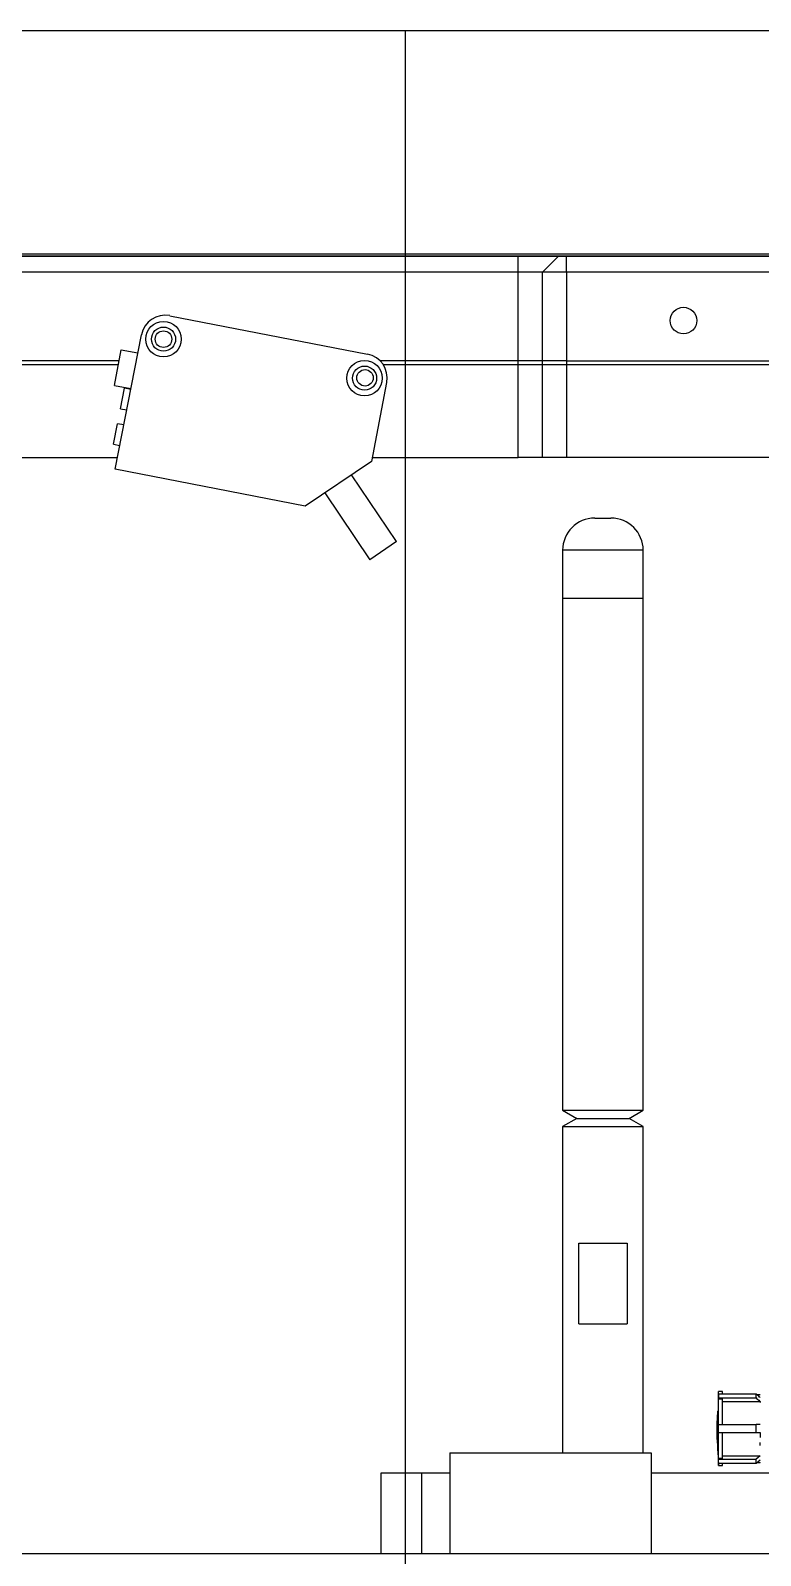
# Model space of a CAD drawing. Extents: x 500 to 100500, y -14500 to 21140.
# Drawn here: x 14202.2 to 14292.8, y -7149.3 to -6960 of the extents above; entities that cross this region are included whole.
import ezdxf

# ---------------------------------------------------------------- set-up
doc = ezdxf.new("R2010")
doc.units = 0
doc.layers.get('0').update_dxf_attribs({"linetype": 'CONTINUOUS'})
doc.layers.add('D', color=7, linetype='CONTINUOUS')
doc.layers.add('M06SMMF-001B', color=7, linetype='CONTINUOUS')

# ---------------------------------------------------------------- blocks, each defined once
blk = doc.blocks.new('KSKDKFK')
at = {"layer": 'M06SMMF-001B'}
for p, q in [((-18468.91, -26698.19, -63.77), (-15968.91, -26698.19, -63.77)), ((-16618.91, -27307.19, -52.36), (-16618.91, -26698.19, -53.29))]:
    blk.add_line(p, q, dxfattribs=at)
blk = doc.blocks.new('LP F')
at = {"color": 2}
for p, q in [((14816.57, -93593.54), (14818.57, -93593.54)), ((14812.57, -93597.54), (14812.57, -93603.54)), ((14822.57, -93597.54), (14812.57, -93597.54)), ((14822.57, -93603.54), (14822.57, -93597.54)), ((14812.57, -93603.54), (14812.57, -93667.03)), ((14822.57, -93603.54), (14812.57, -93603.54)), ((14822.57, -93667.03), (14822.57, -93603.54)), ((14812.57, -93667.03), (14814.32, -93668.04)), ((14812.57, -93667.03), (14822.57, -93667.03)), ((14820.82, -93668.04), (14822.57, -93667.03)), ((14814.32, -93668.04), (14812.57, -93669.05)), ((14812.57, -93669.05), (14812.57, -93709.54)), ((14812.57, -93669.05), (14822.57, -93669.05)), ((14814.32, -93668.04), (14820.82, -93668.04)), ((14822.57, -93669.05), (14820.82, -93668.04)), ((14822.57, -93709.54), (14822.57, -93669.05)), ((14814.57, -93683.54), (14820.57, -93683.54)), ((14814.57, -93693.54), (14814.57, -93683.54)), ((14820.57, -93683.54), (14820.57, -93693.54)), ((14814.57, -93693.54), (14820.57, -93693.54)), ((14798.57, -93709.54), (14798.57, -93722.04)), ((14798.57, -93709.54), (14823.57, -93709.54)), ((14823.57, -93709.54), (14823.57, -93722.04)), ((14790.07, -93722.04), (14790.07, -93712.04)), ((14790.07, -93712.04), (14795.07, -93712.04)), ((14795.07, -93712.04), (14795.07, -93722.04)), ((14795.07, -93712.04), (14798.57, -93712.04)), ((14823.57, -93712.04), (14850.07, -93712.04)), ((14620.07, -93722.04), (14850.57, -93722.04))]:
    blk.add_line(p, q, dxfattribs=at)
for centre, start, end in [((14816.57, -93597.54), 90, 180), ((14818.57, -93597.54), 0, 90)]:
    blk.add_arc(centre, 4, start, end, dxfattribs=at)
blk = doc.blocks.new('SP F')
at = {"color": 3}
for p, q in [((15305.12, -97458.31), (15369.12, -97458.31)), ((15369.12, -97460.31), (15369.12, -97458.31)), ((15369.12, -97458.31), (15374.12, -97458.31)), ((15372.12, -97460.31), (15374.12, -97458.31)), ((15374.12, -97458.31), (15375.12, -97458.31)), ((15375.12, -97460.31), (15375.12, -97458.31)), ((15375.12, -97458.31), (15426.62, -97458.31)), ((15369.12, -97460.31), (15305.12, -97460.31)), ((15372.12, -97460.31), (15369.12, -97460.31)), ((15369.12, -97471.31), (15369.12, -97460.31)), ((15375.12, -97460.31), (15372.12, -97460.31)), ((15372.12, -97471.31), (15372.12, -97460.31)), ((15375.12, -97460.31), (15375.12, -97471.31)), ((15426.62, -97460.31), (15375.12, -97460.31)), ((15325.89, -97465.7), (15350.43, -97470.47)), ((15319.13, -97484.76), (15322.37, -97468.07)), ((15319.02, -97474.35), (15319.87, -97469.93)), ((15319.87, -97469.93), (15321.94, -97470.33)), ((15319.61, -97471.31), (15305.12, -97471.31)), ((15319.51, -97471.81), (15305.12, -97471.81)), ((15369.12, -97471.31), (15351.99, -97471.31)), ((15369.12, -97471.81), (15352.39, -97471.81)), ((15372.12, -97471.31), (15369.12, -97471.31)), ((15369.12, -97471.81), (15369.12, -97471.31)), ((15372.12, -97471.81), (15369.12, -97471.81)), ((15369.12, -97483.31), (15369.12, -97471.81)), ((15375.12, -97471.31), (15372.12, -97471.31)), ((15372.12, -97471.81), (15372.12, -97471.31)), ((15375.12, -97471.81), (15372.12, -97471.81)), ((15372.12, -97483.31), (15372.12, -97471.81)), ((15375.12, -97471.31), (15426.62, -97471.31)), ((15375.12, -97471.31), (15375.12, -97471.81)), ((15426.62, -97471.81), (15375.12, -97471.81)), ((15375.12, -97471.81), (15375.12, -97483.31)), ((15319.02, -97474.35), (15321.08, -97474.75)), ((15319.78, -97477.24), (15320.27, -97474.69)), ((15321.06, -97474.84), (15320.27, -97474.69)), ((15352.8, -97473.99), (15350.9, -97483.8)), ((15319.78, -97477.24), (15320.56, -97477.4)), ((15318.92, -97481.66), (15319.41, -97479.11)), ((15320.2, -97479.26), (15319.41, -97479.11)), ((15318.92, -97481.66), (15319.7, -97481.81)), ((15305.12, -97483.31), (15319.41, -97483.31)), ((15350.9, -97483.8), (15342.69, -97489.34)), ((15350.99, -97483.31), (15369.12, -97483.31)), ((15372.12, -97483.31), (15369.12, -97483.31)), ((15375.12, -97483.31), (15372.12, -97483.31)), ((15426.62, -97483.31), (15375.12, -97483.31)), ((15342.69, -97489.34), (15319.13, -97484.76)), ((15354.04, -97493.74), (15348.45, -97485.45)), ((15345.13, -97487.69), (15350.73, -97495.98)), ((15354.04, -97493.74), (15350.73, -97495.98)), ((15394.45, -97599.21), (15393.95, -97599.21)), ((15393.95, -97599.51), (15393.95, -97600.01)), ((15393.95, -97599.51), (15393.95, -97599.6)), ((15393.95, -97600.01), (15393.95, -97599.51)), ((15393.95, -97599.51), (15398.62, -97599.51)), ((15394.45, -97599.51), (15394.45, -97599.21)), ((15398.62, -97600.01), (15398.62, -97599.51)), ((15399.12, -97599.61), (15398.73, -97599.61)), ((15399.15, -97599.64), (15399.12, -97599.61)), ((15393.95, -97600.1), (15393.95, -97600.01)), ((15393.95, -97600.01), (15398.62, -97600.01)), ((15393.95, -97600.1), (15394.45, -97600.1)), ((15394.45, -97603.31), (15394.45, -97600.1)), ((15394.45, -97600.44), (15399.12, -97600.44)), ((15399.12, -97600.44), (15399.12, -97600.59)), ((15393.95, -97603.31), (15393.95, -97603.31)), ((15393.95, -97604.31), (15393.95, -97603.31)), ((15393.95, -97603.31), (15398.62, -97603.31)), ((15398.62, -97604.31), (15398.62, -97603.31)), ((15399.12, -97603.31), (15398.62, -97603.31)), ((15393.95, -97604.31), (15393.95, -97604.31)), ((15393.95, -97604.31), (15398.62, -97604.31)), ((15394.45, -97607.52), (15394.45, -97604.31)), ((15398.62, -97604.31), (15399.12, -97604.31)), ((15399.12, -97604.31), (15399.12, -97604.93)), ((15399.15, -97605.89), (15399.15, -97605.54)), ((15394.45, -97607.17), (15399.12, -97607.17)), ((15399.12, -97607.17), (15398.62, -97607.6)), ((15393.95, -97607.6), (15393.95, -97607.52)), ((15394.45, -97607.52), (15393.95, -97607.52)), ((15393.95, -97608.1), (15393.95, -97607.6)), ((15393.95, -97607.6), (15398.62, -97607.6)), ((15393.95, -97608.02), (15393.95, -97608.1)), ((15393.95, -97608.1), (15398.62, -97608.1)), ((15393.95, -97608.41), (15394.45, -97608.41)), ((15394.45, -97608.41), (15394.45, -97608.1)), ((15398.62, -97608.1), (15398.62, -97607.6)), ((15398.62, -97608.1), (15399.12, -97607.67)), ((15398.73, -97608.01), (15399.12, -97608.01)), ((15399.12, -97608.01), (15399.15, -97607.98))]:
    blk.add_line(p, q, dxfattribs=at)
for centre, radius in [((15389.62, -97466.31), 1.65), ((15325.12, -97468.61), 2.2), ((15325.12, -97468.61), 1.5), ((15325.12, -97468.61), 1.03), ((15350.06, -97473.45), 2.2), ((15350.06, -97473.45), 1.5), ((15350.12, -97473.41), 1.02)]:
    blk.add_circle(centre, radius, dxfattribs=at)
for centre, start, end in [((15325.32, -97468.64), 79, 169), ((15349.86, -97473.41), 349, 79)]:
    blk.add_arc(centre, 3, start, end, dxfattribs=at)
for points, knots in [([(15393.95, -97599.6), (15393.95, -97599.4), (15393.95, -97599.16), (15393.95, -97599.24), (15393.95, -97599.25)], [0, 0, 0, 0, 0.814149, 1, 1, 1, 1]), ([(15399.12, -97599.94), (15399.1, -97599.93), (15398.93, -97599.78), (15398.77, -97599.64), (15398.62, -97599.51)], [0, 0, 0, 0, 0.0990392, 1, 1, 1, 1]), ([(15393.94, -97605.94), (15393.92, -97604.79), (15393.89, -97603.43), (15393.88, -97602.13), (15393.88, -97601.81), (15393.88, -97601.67), (15393.87, -97601.62), (15393.87, -97601.63), (15393.84, -97601.81), (15393.78, -97602.5), (15393.71, -97604.32), (15393.83, -97606.05), (15393.92, -97607.32)], [0, 0, 0, 0, 0.2912874, 0.3442414, 0.3837336, 0.3993721, 0.4131416, 0.4261108, 0.4395417, 0.5180572, 0.6453636, 1, 1, 1, 1]), ([(15393.95, -97603.31), (15393.95, -97602.8), (15393.95, -97601.78), (15393.95, -97600.72), (15393.95, -97600.24), (15393.95, -97600.1)], [0, 0, 0, 0, 0.4064891, 0.8129781, 1, 1, 1, 1]), ([(15398.62, -97600.01), (15398.77, -97600.14), (15398.93, -97600.28), (15399.1, -97600.43), (15399.12, -97600.44)], [0, 0, 0, 0, 0.900961, 1, 1, 1, 1]), ([(15393.95, -97607.52), (15393.95, -97607.17), (15393.95, -97606.48), (15393.95, -97605.28), (15393.95, -97604.54), (15393.95, -97604.31)], [0, 0, 0, 0, 0.406489, 0.812978, 1, 1, 1, 1]), ([(15393.95, -97608.02), (15393.95, -97608.18), (15393.95, -97608.5), (15393.95, -97608.37), (15393.95, -97608.1), (15393.95, -97608.02)], [0, 0, 0, 0, 0.406489, 0.812977, 1, 1, 1, 1])]:
    blk.add_open_spline(points, degree=3, knots=knots, dxfattribs=at)
blk = doc.blocks.new('glass 925')
at = {"color": 1, "elevation": -75.82}
blk.add_lwpolyline([(-6068.99, -93562.84), (-5143.99, -93562.84), (-5143.99, -93563.14), (-6068.99, -93563.14)], close=True, dxfattribs=at)

msp = doc.modelspace()

# ---------------------------------------------------------------- block references
at = {"color": 0}
for name, p in [('SP F', (-1106.4, 90470.27, -139.53)), ('glass 925', (19657.21, 86575.1, -63.71)), ('LP F', (-544.35, 86573, -139.53))]:
    msp.add_blockref(name, p, dxfattribs=at)
at = {"layer": 'D'}
msp.add_blockref('KSKDKFK', (30867.63, 19738.15, -55.27), dxfattribs=at)

doc.saveas('drawing.dxf')
